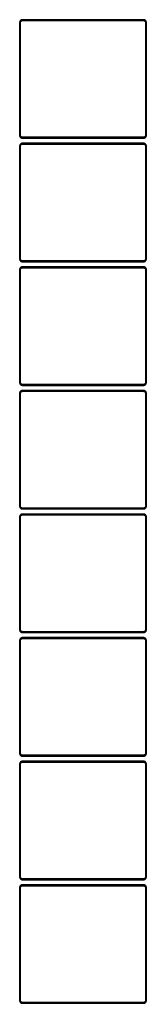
# Model space of a CAD drawing. Header units: metres. Extents: x -112 to 112, y 3180 to 6456.
# Drawn here: x -112 to 112, y 4713 to 6456 of the extents above; entities that cross this region are included whole.
import ezdxf

# ---------------------------------------------------------------- set-up
doc = ezdxf.new("R2010")
doc.units = ezdxf.units.M

msp = doc.modelspace()

# ---------------------------------------------------------------- linework, layer by layer
for p, q in [((-112.461, 6451.63), (-112.5, 6451)), ((-112.5, 6451), (-112.5, 6251)), ((-112.343, 6452.24), (-112.461, 6451.63)), ((-112.149, 6452.84), (-112.343, 6452.24)), ((-111.882, 6453.41), (-112.149, 6452.84)), ((-111.545, 6453.94), (-111.882, 6453.41)), ((-111.145, 6454.42), (-111.545, 6453.94)), ((-110.687, 6454.85), (-111.145, 6454.42)), ((-111, 6450.5), (-110.968, 6451)), ((-111, 6251.5), (-111, 6450.5)), ((-110.968, 6451), (-110.874, 6451.49)), ((-110.874, 6451.49), (-110.719, 6451.97)), ((-110.719, 6451.97), (-110.505, 6452.43)), ((-110.179, 6455.22), (-110.687, 6454.85)), ((-110.505, 6452.43), (-110.236, 6452.85)), ((-110.236, 6452.85), (-109.916, 6453.24)), ((-109.629, 6455.52), (-110.179, 6455.22)), ((-109.916, 6453.24), (-109.55, 6453.58)), ((-109.045, 6455.76), (-109.629, 6455.52)), ((-109.55, 6453.58), (-109.143, 6453.88)), ((-109.143, 6453.88), (-108.703, 6454.12)), ((-108.437, 6455.91), (-109.045, 6455.76)), ((-108.703, 6454.12), (-108.236, 6454.3)), ((-107.814, 6455.99), (-108.437, 6455.91)), ((-108.236, 6454.3), (-107.75, 6454.43)), ((107.814, 6455.99), (-107.814, 6455.99)), ((-107.75, 6454.43), (-107.251, 6454.49)), ((-107.251, 6454.49), (107.251, 6454.49)), ((107.251, 6454.49), (107.75, 6454.43)), ((107.75, 6454.43), (108.236, 6454.3)), ((108.437, 6455.91), (107.814, 6455.99)), ((108.236, 6454.3), (108.703, 6454.12)), ((109.045, 6455.76), (108.437, 6455.91)), ((108.703, 6454.12), (109.143, 6453.88)), ((109.629, 6455.52), (109.045, 6455.76)), ((109.143, 6453.88), (109.55, 6453.58)), ((109.55, 6453.58), (109.916, 6453.24)), ((110.179, 6455.22), (109.629, 6455.52)), ((109.916, 6453.24), (110.236, 6452.85)), ((110.687, 6454.85), (110.179, 6455.22)), ((110.236, 6452.85), (110.505, 6452.43)), ((110.505, 6452.43), (110.719, 6451.97)), ((111.145, 6454.42), (110.687, 6454.85)), ((110.719, 6451.97), (110.874, 6451.49)), ((110.874, 6451.49), (110.968, 6451)), ((110.968, 6451), (111, 6450.5)), ((111, 6450.5), (111, 6251.5)), ((111.545, 6453.94), (111.145, 6454.42)), ((111.882, 6453.41), (111.545, 6453.94)), ((112.149, 6452.84), (111.882, 6453.41)), ((112.343, 6452.24), (112.149, 6452.84)), ((112.461, 6451.63), (112.343, 6452.24)), ((112.5, 6451), (112.461, 6451.63)), ((112.5, 6251), (112.5, 6451)), ((-112.5, 6251), (-112.461, 6250.37)), ((-112.461, 6250.37), (-112.343, 6249.76)), ((-112.343, 6249.76), (-112.149, 6249.16)), ((-112.149, 6249.16), (-111.882, 6248.59)), ((-111.882, 6248.59), (-111.545, 6248.06)), ((-111.545, 6248.06), (-111.145, 6247.58)), ((-111.145, 6247.58), (-110.687, 6247.15)), ((-110.968, 6251), (-111, 6251.5)), ((-110.874, 6250.51), (-110.968, 6251)), ((-110.719, 6250.03), (-110.874, 6250.51)), ((-110.505, 6249.57), (-110.719, 6250.03)), ((-110.687, 6247.15), (-110.179, 6246.78)), ((-110.236, 6249.15), (-110.505, 6249.57)), ((-109.916, 6248.76), (-110.236, 6249.15)), ((-110.179, 6246.78), (-109.629, 6246.48)), ((-109.55, 6248.42), (-109.916, 6248.76)), ((-109.629, 6246.48), (-109.045, 6246.24)), ((-109.143, 6248.12), (-109.55, 6248.42)), ((-108.703, 6247.88), (-109.143, 6248.12)), ((-109.045, 6246.24), (-108.437, 6246.09)), ((-108.236, 6247.7), (-108.703, 6247.88)), ((-108.437, 6246.09), (-107.814, 6246.01)), ((-107.75, 6247.57), (-108.236, 6247.7)), ((-107.814, 6246.01), (107.814, 6246.01)), ((-107.251, 6247.51), (-107.75, 6247.57)), ((107.251, 6247.51), (-107.251, 6247.51)), ((107.75, 6247.57), (107.251, 6247.51)), ((108.236, 6247.7), (107.75, 6247.57)), ((107.814, 6246.01), (108.437, 6246.09)), ((108.703, 6247.88), (108.236, 6247.7)), ((108.437, 6246.09), (109.045, 6246.24)), ((109.143, 6248.12), (108.703, 6247.88)), ((109.045, 6246.24), (109.629, 6246.48)), ((109.55, 6248.42), (109.143, 6248.12)), ((109.916, 6248.76), (109.55, 6248.42)), ((109.629, 6246.48), (110.179, 6246.78)), ((110.236, 6249.15), (109.916, 6248.76)), ((110.179, 6246.78), (110.687, 6247.15)), ((110.505, 6249.57), (110.236, 6249.15)), ((110.719, 6250.03), (110.505, 6249.57)), ((110.687, 6247.15), (111.145, 6247.58)), ((110.874, 6250.51), (110.719, 6250.03)), ((110.968, 6251), (110.874, 6250.51)), ((111, 6251.5), (110.968, 6251)), ((111.145, 6247.58), (111.545, 6248.06)), ((111.545, 6248.06), (111.882, 6248.59)), ((111.882, 6248.59), (112.149, 6249.16)), ((112.149, 6249.16), (112.343, 6249.76)), ((112.343, 6249.76), (112.461, 6250.37)), ((112.461, 6250.37), (112.5, 6251)), ((-112.461, 6232.63), (-112.5, 6232)), ((-112.5, 6232), (-112.5, 6032)), ((-112.343, 6233.24), (-112.461, 6232.63)), ((-112.149, 6233.84), (-112.343, 6233.24)), ((-111.882, 6234.41), (-112.149, 6233.84)), ((-111.545, 6234.94), (-111.882, 6234.41)), ((-111.145, 6235.42), (-111.545, 6234.94)), ((-110.687, 6235.85), (-111.145, 6235.42)), ((-111, 6231.5), (-110.968, 6232)), ((-111, 6032.5), (-111, 6231.5)), ((-110.968, 6232), (-110.874, 6232.49)), ((-110.874, 6232.49), (-110.719, 6232.97)), ((-110.719, 6232.97), (-110.505, 6233.43)), ((-110.179, 6236.22), (-110.687, 6235.85)), ((-110.505, 6233.43), (-110.236, 6233.85)), ((-110.236, 6233.85), (-109.916, 6234.24)), ((-109.629, 6236.52), (-110.179, 6236.22)), ((-109.916, 6234.24), (-109.55, 6234.58)), ((-109.045, 6236.76), (-109.629, 6236.52)), ((-109.55, 6234.58), (-109.143, 6234.88)), ((-109.143, 6234.88), (-108.703, 6235.12)), ((-108.437, 6236.91), (-109.045, 6236.76)), ((-108.703, 6235.12), (-108.236, 6235.3)), ((-107.814, 6236.99), (-108.437, 6236.91)), ((-108.236, 6235.3), (-107.75, 6235.43)), ((107.814, 6236.99), (-107.814, 6236.99)), ((-107.75, 6235.43), (-107.251, 6235.49)), ((-107.251, 6235.49), (107.251, 6235.49)), ((107.251, 6235.49), (107.75, 6235.43)), ((107.75, 6235.43), (108.236, 6235.3)), ((108.437, 6236.91), (107.814, 6236.99)), ((108.236, 6235.3), (108.703, 6235.12)), ((109.045, 6236.76), (108.437, 6236.91)), ((108.703, 6235.12), (109.143, 6234.88)), ((109.629, 6236.52), (109.045, 6236.76)), ((109.143, 6234.88), (109.55, 6234.58)), ((109.55, 6234.58), (109.916, 6234.24)), ((110.179, 6236.22), (109.629, 6236.52)), ((109.916, 6234.24), (110.236, 6233.85)), ((110.687, 6235.85), (110.179, 6236.22)), ((110.236, 6233.85), (110.505, 6233.43)), ((110.505, 6233.43), (110.719, 6232.97)), ((111.145, 6235.42), (110.687, 6235.85)), ((110.719, 6232.97), (110.874, 6232.49)), ((110.874, 6232.49), (110.968, 6232)), ((110.968, 6232), (111, 6231.5)), ((111, 6231.5), (111, 6032.5)), ((111.545, 6234.94), (111.145, 6235.42)), ((111.882, 6234.41), (111.545, 6234.94)), ((112.149, 6233.84), (111.882, 6234.41)), ((112.343, 6233.24), (112.149, 6233.84)), ((112.461, 6232.63), (112.343, 6233.24)), ((112.5, 6232), (112.461, 6232.63)), ((112.5, 6032), (112.5, 6232)), ((-112.5, 6032), (-112.461, 6031.37)), ((-112.461, 6031.37), (-112.343, 6030.76)), ((-112.343, 6030.76), (-112.149, 6030.16)), ((-110.968, 6032), (-111, 6032.5)), ((-110.874, 6031.51), (-110.968, 6032)), ((-110.719, 6031.03), (-110.874, 6031.51)), ((-110.505, 6030.57), (-110.719, 6031.03)), ((110.719, 6031.03), (110.505, 6030.57)), ((110.874, 6031.51), (110.719, 6031.03)), ((110.968, 6032), (110.874, 6031.51)), ((111, 6032.5), (110.968, 6032)), ((112.149, 6030.16), (112.343, 6030.76)), ((112.343, 6030.76), (112.461, 6031.37)), ((112.461, 6031.37), (112.5, 6032)), ((-112.461, 6013.63), (-112.5, 6013)), ((-112.343, 6014.24), (-112.461, 6013.63)), ((-112.149, 6014.84), (-112.343, 6014.24)), ((-112.149, 6030.16), (-111.882, 6029.59)), ((-111.882, 6015.41), (-112.149, 6014.84)), ((-111.882, 6029.59), (-111.545, 6029.06)), ((-111.545, 6015.94), (-111.882, 6015.41)), ((-111.545, 6029.06), (-111.145, 6028.58)), ((-111.145, 6016.42), (-111.545, 6015.94)), ((-111.145, 6028.58), (-110.687, 6028.15)), ((-110.687, 6016.85), (-111.145, 6016.42)), ((-110.968, 6013), (-110.874, 6013.49)), ((-110.874, 6013.49), (-110.719, 6013.97)), ((-110.719, 6013.97), (-110.505, 6014.43)), ((-110.687, 6028.15), (-110.179, 6027.78)), ((-110.179, 6017.22), (-110.687, 6016.85)), ((-110.236, 6030.15), (-110.505, 6030.57)), ((-110.505, 6014.43), (-110.236, 6014.85)), ((-109.916, 6029.76), (-110.236, 6030.15)), ((-110.236, 6014.85), (-109.916, 6015.24)), ((-110.179, 6027.78), (-109.629, 6027.48)), ((-109.629, 6017.52), (-110.179, 6017.22)), ((-109.55, 6029.42), (-109.916, 6029.76)), ((-109.916, 6015.24), (-109.55, 6015.58)), ((-109.629, 6027.48), (-109.045, 6027.24)), ((-109.045, 6017.76), (-109.629, 6017.52)), ((-109.143, 6029.12), (-109.55, 6029.42)), ((-109.55, 6015.58), (-109.143, 6015.88)), ((-108.703, 6028.88), (-109.143, 6029.12)), ((-109.143, 6015.88), (-108.703, 6016.12)), ((-109.045, 6027.24), (-108.437, 6027.09)), ((-108.437, 6017.91), (-109.045, 6017.76)), ((-108.236, 6028.7), (-108.703, 6028.88)), ((-108.703, 6016.12), (-108.236, 6016.3)), ((-108.437, 6027.09), (-107.814, 6027.01)), ((-107.814, 6017.99), (-108.437, 6017.91)), ((-107.75, 6028.57), (-108.236, 6028.7)), ((-108.236, 6016.3), (-107.75, 6016.43)), ((-107.814, 6027.01), (107.814, 6027.01)), ((107.814, 6017.99), (-107.814, 6017.99)), ((-107.251, 6028.51), (-107.75, 6028.57)), ((-107.75, 6016.43), (-107.251, 6016.49)), ((107.251, 6028.51), (-107.251, 6028.51)), ((-107.251, 6016.49), (107.251, 6016.49)), ((107.75, 6028.57), (107.251, 6028.51)), ((107.251, 6016.49), (107.75, 6016.43)), ((108.236, 6028.7), (107.75, 6028.57)), ((107.75, 6016.43), (108.236, 6016.3)), ((107.814, 6027.01), (108.437, 6027.09)), ((108.437, 6017.91), (107.814, 6017.99)), ((108.703, 6028.88), (108.236, 6028.7)), ((108.236, 6016.3), (108.703, 6016.12)), ((108.437, 6027.09), (109.045, 6027.24)), ((109.045, 6017.76), (108.437, 6017.91)), ((109.143, 6029.12), (108.703, 6028.88)), ((108.703, 6016.12), (109.143, 6015.88)), ((109.045, 6027.24), (109.629, 6027.48)), ((109.629, 6017.52), (109.045, 6017.76)), ((109.55, 6029.42), (109.143, 6029.12)), ((109.143, 6015.88), (109.55, 6015.58)), ((109.916, 6029.76), (109.55, 6029.42)), ((109.55, 6015.58), (109.916, 6015.24)), ((109.629, 6027.48), (110.179, 6027.78)), ((110.179, 6017.22), (109.629, 6017.52)), ((110.236, 6030.15), (109.916, 6029.76)), ((109.916, 6015.24), (110.236, 6014.85)), ((110.179, 6027.78), (110.687, 6028.15)), ((110.687, 6016.85), (110.179, 6017.22)), ((110.505, 6030.57), (110.236, 6030.15)), ((110.236, 6014.85), (110.505, 6014.43)), ((110.505, 6014.43), (110.719, 6013.97)), ((110.687, 6028.15), (111.145, 6028.58)), ((111.145, 6016.42), (110.687, 6016.85)), ((110.719, 6013.97), (110.874, 6013.49)), ((110.874, 6013.49), (110.968, 6013)), ((111.145, 6028.58), (111.545, 6029.06)), ((111.545, 6015.94), (111.145, 6016.42)), ((111.545, 6029.06), (111.882, 6029.59)), ((111.882, 6015.41), (111.545, 6015.94)), ((111.882, 6029.59), (112.149, 6030.16)), ((112.149, 6014.84), (111.882, 6015.41)), ((112.343, 6014.24), (112.149, 6014.84)), ((112.461, 6013.63), (112.343, 6014.24)), ((112.5, 6013), (112.461, 6013.63)), ((-112.5, 6013), (-112.5, 5813)), ((-111, 6012.5), (-110.968, 6013)), ((-111, 5813.5), (-111, 6012.5)), ((110.968, 6013), (111, 6012.5)), ((111, 6012.5), (111, 5813.5)), ((112.5, 5813), (112.5, 6013)), ((-112.5, 5813), (-112.461, 5812.37)), ((-112.461, 5812.37), (-112.343, 5811.76)), ((-112.343, 5811.76), (-112.149, 5811.16)), ((-112.149, 5811.16), (-111.882, 5810.59)), ((-111.882, 5810.59), (-111.545, 5810.06)), ((-111.545, 5810.06), (-111.145, 5809.58)), ((-111.145, 5809.58), (-110.687, 5809.15)), ((-110.968, 5813), (-111, 5813.5)), ((-110.874, 5812.51), (-110.968, 5813)), ((-110.719, 5812.03), (-110.874, 5812.51)), ((-110.505, 5811.57), (-110.719, 5812.03)), ((-110.687, 5809.15), (-110.179, 5808.78)), ((-110.236, 5811.15), (-110.505, 5811.57)), ((-109.916, 5810.76), (-110.236, 5811.15)), ((-110.179, 5808.78), (-109.629, 5808.48)), ((-109.55, 5810.42), (-109.916, 5810.76)), ((-109.629, 5808.48), (-109.045, 5808.24)), ((-109.143, 5810.12), (-109.55, 5810.42)), ((-108.703, 5809.88), (-109.143, 5810.12)), ((-109.045, 5808.24), (-108.437, 5808.09)), ((-108.236, 5809.7), (-108.703, 5809.88)), ((-108.437, 5808.09), (-107.814, 5808.01)), ((-107.75, 5809.57), (-108.236, 5809.7)), ((-107.814, 5808.01), (107.814, 5808.01)), ((-107.251, 5809.51), (-107.75, 5809.57)), ((107.251, 5809.51), (-107.251, 5809.51)), ((107.75, 5809.57), (107.251, 5809.51)), ((108.236, 5809.7), (107.75, 5809.57)), ((107.814, 5808.01), (108.437, 5808.09)), ((108.703, 5809.88), (108.236, 5809.7)), ((108.437, 5808.09), (109.045, 5808.24)), ((109.143, 5810.12), (108.703, 5809.88)), ((109.045, 5808.24), (109.629, 5808.48)), ((109.55, 5810.42), (109.143, 5810.12)), ((109.916, 5810.76), (109.55, 5810.42)), ((109.629, 5808.48), (110.179, 5808.78)), ((110.236, 5811.15), (109.916, 5810.76)), ((110.179, 5808.78), (110.687, 5809.15)), ((110.505, 5811.57), (110.236, 5811.15)), ((110.719, 5812.03), (110.505, 5811.57)), ((110.687, 5809.15), (111.145, 5809.58)), ((110.874, 5812.51), (110.719, 5812.03)), ((110.968, 5813), (110.874, 5812.51)), ((111, 5813.5), (110.968, 5813)), ((111.145, 5809.58), (111.545, 5810.06)), ((111.545, 5810.06), (111.882, 5810.59)), ((111.882, 5810.59), (112.149, 5811.16)), ((112.149, 5811.16), (112.343, 5811.76)), ((112.343, 5811.76), (112.461, 5812.37)), ((112.461, 5812.37), (112.5, 5813)), ((-112.461, 5794.63), (-112.5, 5794)), ((-112.5, 5794), (-112.5, 5594)), ((-112.343, 5795.24), (-112.461, 5794.63)), ((-112.149, 5795.84), (-112.343, 5795.24)), ((-111.882, 5796.41), (-112.149, 5795.84)), ((-111.545, 5796.94), (-111.882, 5796.41)), ((-111.145, 5797.42), (-111.545, 5796.94)), ((-110.687, 5797.85), (-111.145, 5797.42)), ((-111, 5793.5), (-110.968, 5794)), ((-111, 5594.5), (-111, 5793.5)), ((-110.968, 5794), (-110.874, 5794.49)), ((-110.874, 5794.49), (-110.719, 5794.97)), ((-110.719, 5794.97), (-110.505, 5795.43)), ((-110.179, 5798.22), (-110.687, 5797.85)), ((-110.505, 5795.43), (-110.236, 5795.85)), ((-110.236, 5795.85), (-109.916, 5796.24)), ((-109.629, 5798.52), (-110.179, 5798.22)), ((-109.916, 5796.24), (-109.55, 5796.58)), ((-109.045, 5798.76), (-109.629, 5798.52)), ((-109.55, 5796.58), (-109.143, 5796.88)), ((-109.143, 5796.88), (-108.703, 5797.12)), ((-108.437, 5798.91), (-109.045, 5798.76)), ((-108.703, 5797.12), (-108.236, 5797.3)), ((-107.814, 5798.99), (-108.437, 5798.91)), ((-108.236, 5797.3), (-107.75, 5797.43)), ((107.814, 5798.99), (-107.814, 5798.99)), ((-107.75, 5797.43), (-107.251, 5797.49)), ((-107.251, 5797.49), (107.251, 5797.49)), ((107.251, 5797.49), (107.75, 5797.43)), ((107.75, 5797.43), (108.236, 5797.3)), ((108.437, 5798.91), (107.814, 5798.99)), ((108.236, 5797.3), (108.703, 5797.12)), ((109.045, 5798.76), (108.437, 5798.91)), ((108.703, 5797.12), (109.143, 5796.88)), ((109.629, 5798.52), (109.045, 5798.76)), ((109.143, 5796.88), (109.55, 5796.58)), ((109.55, 5796.58), (109.916, 5796.24)), ((110.179, 5798.22), (109.629, 5798.52)), ((109.916, 5796.24), (110.236, 5795.85)), ((110.687, 5797.85), (110.179, 5798.22)), ((110.236, 5795.85), (110.505, 5795.43)), ((110.505, 5795.43), (110.719, 5794.97)), ((111.145, 5797.42), (110.687, 5797.85)), ((110.719, 5794.97), (110.874, 5794.49)), ((110.874, 5794.49), (110.968, 5794)), ((110.968, 5794), (111, 5793.5)), ((111, 5793.5), (111, 5594.5)), ((111.545, 5796.94), (111.145, 5797.42)), ((111.882, 5796.41), (111.545, 5796.94)), ((112.149, 5795.84), (111.882, 5796.41)), ((112.343, 5795.24), (112.149, 5795.84)), ((112.461, 5794.63), (112.343, 5795.24)), ((112.5, 5794), (112.461, 5794.63)), ((112.5, 5594), (112.5, 5794)), ((-112.5, 5594), (-112.461, 5593.37)), ((-112.461, 5593.37), (-112.343, 5592.76)), ((-112.343, 5592.76), (-112.149, 5592.16)), ((-112.149, 5592.16), (-111.882, 5591.59)), ((-111.882, 5591.59), (-111.545, 5591.06)), ((-111.545, 5577.94), (-111.882, 5577.41)), ((-111.545, 5591.06), (-111.145, 5590.58)), ((-111.145, 5578.42), (-111.545, 5577.94)), ((-111.145, 5590.58), (-110.687, 5590.15)), ((-110.687, 5578.85), (-111.145, 5578.42)), ((-110.968, 5594), (-111, 5594.5)), ((-110.874, 5593.51), (-110.968, 5594)), ((-110.719, 5593.03), (-110.874, 5593.51)), ((-110.505, 5592.57), (-110.719, 5593.03)), ((-110.687, 5590.15), (-110.179, 5589.78)), ((-110.179, 5579.22), (-110.687, 5578.85)), ((-110.236, 5592.15), (-110.505, 5592.57)), ((-109.916, 5591.76), (-110.236, 5592.15)), ((-110.179, 5589.78), (-109.629, 5589.48)), ((-109.629, 5579.52), (-110.179, 5579.22)), ((-109.55, 5591.42), (-109.916, 5591.76)), ((-109.916, 5577.24), (-109.55, 5577.58)), ((-109.629, 5589.48), (-109.045, 5589.24)), ((-109.045, 5579.76), (-109.629, 5579.52)), ((-109.143, 5591.12), (-109.55, 5591.42)), ((-109.55, 5577.58), (-109.143, 5577.88)), ((-108.703, 5590.88), (-109.143, 5591.12)), ((-109.143, 5577.88), (-108.703, 5578.12)), ((-109.045, 5589.24), (-108.437, 5589.09)), ((-108.437, 5579.91), (-109.045, 5579.76)), ((-108.236, 5590.7), (-108.703, 5590.88)), ((-108.703, 5578.12), (-108.236, 5578.3)), ((-108.437, 5589.09), (-107.814, 5589.01)), ((-107.814, 5579.99), (-108.437, 5579.91)), ((-107.75, 5590.57), (-108.236, 5590.7)), ((-108.236, 5578.3), (-107.75, 5578.43)), ((-107.814, 5589.01), (107.814, 5589.01)), ((107.814, 5579.99), (-107.814, 5579.99)), ((-107.251, 5590.51), (-107.75, 5590.57)), ((-107.75, 5578.43), (-107.251, 5578.49)), ((107.251, 5590.51), (-107.251, 5590.51)), ((-107.251, 5578.49), (107.251, 5578.49)), ((107.75, 5590.57), (107.251, 5590.51)), ((107.251, 5578.49), (107.75, 5578.43)), ((108.236, 5590.7), (107.75, 5590.57)), ((107.75, 5578.43), (108.236, 5578.3)), ((107.814, 5589.01), (108.437, 5589.09)), ((108.437, 5579.91), (107.814, 5579.99)), ((108.703, 5590.88), (108.236, 5590.7)), ((108.236, 5578.3), (108.703, 5578.12)), ((108.437, 5589.09), (109.045, 5589.24)), ((109.045, 5579.76), (108.437, 5579.91)), ((109.143, 5591.12), (108.703, 5590.88)), ((108.703, 5578.12), (109.143, 5577.88)), ((109.045, 5589.24), (109.629, 5589.48)), ((109.629, 5579.52), (109.045, 5579.76)), ((109.55, 5591.42), (109.143, 5591.12)), ((109.143, 5577.88), (109.55, 5577.58)), ((109.916, 5591.76), (109.55, 5591.42)), ((109.55, 5577.58), (109.916, 5577.24)), ((109.629, 5589.48), (110.179, 5589.78)), ((110.179, 5579.22), (109.629, 5579.52)), ((110.236, 5592.15), (109.916, 5591.76)), ((110.179, 5589.78), (110.687, 5590.15)), ((110.687, 5578.85), (110.179, 5579.22)), ((110.505, 5592.57), (110.236, 5592.15)), ((110.719, 5593.03), (110.505, 5592.57)), ((110.687, 5590.15), (111.145, 5590.58)), ((111.145, 5578.42), (110.687, 5578.85)), ((110.874, 5593.51), (110.719, 5593.03)), ((110.968, 5594), (110.874, 5593.51)), ((111, 5594.5), (110.968, 5594)), ((111.145, 5590.58), (111.545, 5591.06)), ((111.545, 5577.94), (111.145, 5578.42)), ((111.545, 5591.06), (111.882, 5591.59)), ((111.882, 5577.41), (111.545, 5577.94)), ((111.882, 5591.59), (112.149, 5592.16)), ((112.149, 5592.16), (112.343, 5592.76)), ((112.343, 5592.76), (112.461, 5593.37)), ((112.461, 5593.37), (112.5, 5594)), ((-112.461, 5575.63), (-112.5, 5575)), ((-112.5, 5575), (-112.5, 5375)), ((-112.343, 5576.24), (-112.461, 5575.63)), ((-112.149, 5576.84), (-112.343, 5576.24)), ((-111.882, 5577.41), (-112.149, 5576.84)), ((-111, 5574.5), (-110.968, 5575)), ((-111, 5375.5), (-111, 5574.5)), ((-110.968, 5575), (-110.874, 5575.49)), ((-110.874, 5575.49), (-110.719, 5575.97)), ((-110.719, 5575.97), (-110.505, 5576.43)), ((-110.505, 5576.43), (-110.236, 5576.85)), ((-110.236, 5576.85), (-109.916, 5577.24)), ((109.916, 5577.24), (110.236, 5576.85)), ((110.236, 5576.85), (110.505, 5576.43)), ((110.505, 5576.43), (110.719, 5575.97)), ((110.719, 5575.97), (110.874, 5575.49)), ((110.874, 5575.49), (110.968, 5575)), ((110.968, 5575), (111, 5574.5)), ((111, 5574.5), (111, 5375.5)), ((112.149, 5576.84), (111.882, 5577.41)), ((112.343, 5576.24), (112.149, 5576.84)), ((112.461, 5575.63), (112.343, 5576.24)), ((112.5, 5575), (112.461, 5575.63)), ((112.5, 5375), (112.5, 5575)), ((-112.5, 5375), (-112.461, 5374.37)), ((-112.461, 5374.37), (-112.343, 5373.76)), ((-112.343, 5373.76), (-112.149, 5373.16)), ((-112.149, 5373.16), (-111.882, 5372.59)), ((-111.882, 5372.59), (-111.545, 5372.06)), ((-111.545, 5372.06), (-111.145, 5371.58)), ((-111.145, 5371.58), (-110.687, 5371.15)), ((-110.968, 5375), (-111, 5375.5)), ((-110.874, 5374.51), (-110.968, 5375)), ((-110.719, 5374.03), (-110.874, 5374.51)), ((-110.505, 5373.57), (-110.719, 5374.03)), ((-110.687, 5371.15), (-110.179, 5370.78)), ((-110.236, 5373.15), (-110.505, 5373.57)), ((-109.916, 5372.76), (-110.236, 5373.15)), ((-110.179, 5370.78), (-109.629, 5370.48)), ((-109.55, 5372.42), (-109.916, 5372.76)), ((-109.629, 5370.48), (-109.045, 5370.24)), ((-109.143, 5372.12), (-109.55, 5372.42)), ((-108.703, 5371.88), (-109.143, 5372.12)), ((-109.045, 5370.24), (-108.437, 5370.09)), ((-108.236, 5371.7), (-108.703, 5371.88)), ((-108.437, 5370.09), (-107.814, 5370.01)), ((-107.75, 5371.57), (-108.236, 5371.7)), ((-107.814, 5370.01), (107.814, 5370.01)), ((-107.251, 5371.51), (-107.75, 5371.57)), ((107.251, 5371.51), (-107.251, 5371.51)), ((107.75, 5371.57), (107.251, 5371.51)), ((108.236, 5371.7), (107.75, 5371.57)), ((107.814, 5370.01), (108.437, 5370.09)), ((108.703, 5371.88), (108.236, 5371.7)), ((108.437, 5370.09), (109.045, 5370.24)), ((109.143, 5372.12), (108.703, 5371.88)), ((109.045, 5370.24), (109.629, 5370.48)), ((109.55, 5372.42), (109.143, 5372.12)), ((109.916, 5372.76), (109.55, 5372.42)), ((109.629, 5370.48), (110.179, 5370.78)), ((110.236, 5373.15), (109.916, 5372.76)), ((110.179, 5370.78), (110.687, 5371.15)), ((110.505, 5373.57), (110.236, 5373.15)), ((110.719, 5374.03), (110.505, 5373.57)), ((110.687, 5371.15), (111.145, 5371.58)), ((110.874, 5374.51), (110.719, 5374.03)), ((110.968, 5375), (110.874, 5374.51)), ((111, 5375.5), (110.968, 5375)), ((111.145, 5371.58), (111.545, 5372.06)), ((111.545, 5372.06), (111.882, 5372.59)), ((111.882, 5372.59), (112.149, 5373.16)), ((112.149, 5373.16), (112.343, 5373.76)), ((112.343, 5373.76), (112.461, 5374.37)), ((112.461, 5374.37), (112.5, 5375)), ((-112.461, 5356.63), (-112.5, 5356)), ((-112.5, 5356), (-112.5, 5156)), ((-112.343, 5357.24), (-112.461, 5356.63)), ((-112.149, 5357.84), (-112.343, 5357.24)), ((-111.882, 5358.41), (-112.149, 5357.84)), ((-111.545, 5358.94), (-111.882, 5358.41)), ((-111.145, 5359.42), (-111.545, 5358.94)), ((-110.687, 5359.85), (-111.145, 5359.42)), ((-111, 5355.5), (-110.968, 5356)), ((-111, 5156.5), (-111, 5355.5)), ((-110.968, 5356), (-110.874, 5356.49)), ((-110.874, 5356.49), (-110.719, 5356.97)), ((-110.719, 5356.97), (-110.505, 5357.43)), ((-110.179, 5360.22), (-110.687, 5359.85)), ((-110.505, 5357.43), (-110.236, 5357.85)), ((-110.236, 5357.85), (-109.916, 5358.24)), ((-109.629, 5360.52), (-110.179, 5360.22)), ((-109.916, 5358.24), (-109.55, 5358.58)), ((-109.045, 5360.76), (-109.629, 5360.52)), ((-109.55, 5358.58), (-109.143, 5358.88)), ((-109.143, 5358.88), (-108.703, 5359.12)), ((-108.437, 5360.91), (-109.045, 5360.76)), ((-108.703, 5359.12), (-108.236, 5359.3)), ((-107.814, 5360.99), (-108.437, 5360.91)), ((-108.236, 5359.3), (-107.75, 5359.43)), ((107.814, 5360.99), (-107.814, 5360.99)), ((-107.75, 5359.43), (-107.251, 5359.49)), ((-107.251, 5359.49), (107.251, 5359.49)), ((107.251, 5359.49), (107.75, 5359.43)), ((107.75, 5359.43), (108.236, 5359.3)), ((108.437, 5360.91), (107.814, 5360.99)), ((108.236, 5359.3), (108.703, 5359.12)), ((109.045, 5360.76), (108.437, 5360.91)), ((108.703, 5359.12), (109.143, 5358.88)), ((109.629, 5360.52), (109.045, 5360.76)), ((109.143, 5358.88), (109.55, 5358.58)), ((109.55, 5358.58), (109.916, 5358.24)), ((110.179, 5360.22), (109.629, 5360.52)), ((109.916, 5358.24), (110.236, 5357.85)), ((110.687, 5359.85), (110.179, 5360.22)), ((110.236, 5357.85), (110.505, 5357.43)), ((110.505, 5357.43), (110.719, 5356.97)), ((111.145, 5359.42), (110.687, 5359.85)), ((110.719, 5356.97), (110.874, 5356.49)), ((110.874, 5356.49), (110.968, 5356)), ((110.968, 5356), (111, 5355.5)), ((111, 5355.5), (111, 5156.5)), ((111.545, 5358.94), (111.145, 5359.42)), ((111.882, 5358.41), (111.545, 5358.94)), ((112.149, 5357.84), (111.882, 5358.41)), ((112.343, 5357.24), (112.149, 5357.84)), ((112.461, 5356.63), (112.343, 5357.24)), ((112.5, 5356), (112.461, 5356.63)), ((112.5, 5156), (112.5, 5356)), ((-112.5, 5156), (-112.461, 5155.37)), ((-112.461, 5155.37), (-112.343, 5154.76)), ((-112.343, 5154.76), (-112.149, 5154.16)), ((-112.149, 5154.16), (-111.882, 5153.59)), ((-111.882, 5153.59), (-111.545, 5153.06)), ((-111.545, 5153.06), (-111.145, 5152.58)), ((-111.145, 5152.58), (-110.687, 5152.15)), ((-110.968, 5156), (-111, 5156.5)), ((-110.874, 5155.51), (-110.968, 5156)), ((-110.719, 5155.03), (-110.874, 5155.51)), ((-110.505, 5154.57), (-110.719, 5155.03)), ((-110.687, 5152.15), (-110.179, 5151.78)), ((-110.236, 5154.15), (-110.505, 5154.57)), ((-109.916, 5153.76), (-110.236, 5154.15)), ((-110.179, 5151.78), (-109.629, 5151.48)), ((-109.55, 5153.42), (-109.916, 5153.76)), ((-109.629, 5151.48), (-109.045, 5151.24)), ((-109.143, 5153.12), (-109.55, 5153.42)), ((-108.703, 5152.88), (-109.143, 5153.12)), ((-109.045, 5151.24), (-108.437, 5151.09)), ((-108.437, 5141.91), (-109.045, 5141.76)), ((-108.236, 5152.7), (-108.703, 5152.88)), ((-108.437, 5151.09), (-107.814, 5151.01)), ((-107.814, 5141.99), (-108.437, 5141.91)), ((-107.75, 5152.57), (-108.236, 5152.7)), ((-107.814, 5151.01), (107.814, 5151.01)), ((107.814, 5141.99), (-107.814, 5141.99)), ((-107.251, 5152.51), (-107.75, 5152.57)), ((107.251, 5152.51), (-107.251, 5152.51)), ((107.75, 5152.57), (107.251, 5152.51)), ((108.236, 5152.7), (107.75, 5152.57)), ((107.814, 5151.01), (108.437, 5151.09)), ((108.437, 5141.91), (107.814, 5141.99)), ((108.703, 5152.88), (108.236, 5152.7)), ((108.437, 5151.09), (109.045, 5151.24)), ((109.045, 5141.76), (108.437, 5141.91)), ((109.143, 5153.12), (108.703, 5152.88)), ((109.045, 5151.24), (109.629, 5151.48)), ((109.55, 5153.42), (109.143, 5153.12)), ((109.916, 5153.76), (109.55, 5153.42)), ((109.629, 5151.48), (110.179, 5151.78)), ((110.236, 5154.15), (109.916, 5153.76)), ((110.179, 5151.78), (110.687, 5152.15)), ((110.505, 5154.57), (110.236, 5154.15)), ((110.719, 5155.03), (110.505, 5154.57)), ((110.687, 5152.15), (111.145, 5152.58)), ((110.874, 5155.51), (110.719, 5155.03)), ((110.968, 5156), (110.874, 5155.51)), ((111, 5156.5), (110.968, 5156)), ((111.145, 5152.58), (111.545, 5153.06)), ((111.545, 5153.06), (111.882, 5153.59)), ((111.882, 5153.59), (112.149, 5154.16)), ((112.149, 5154.16), (112.343, 5154.76)), ((112.343, 5154.76), (112.461, 5155.37)), ((112.461, 5155.37), (112.5, 5156)), ((-112.461, 5137.63), (-112.5, 5137)), ((-112.5, 5137), (-112.5, 4937)), ((-112.343, 5138.24), (-112.461, 5137.63)), ((-112.149, 5138.84), (-112.343, 5138.24)), ((-111.882, 5139.41), (-112.149, 5138.84)), ((-111.545, 5139.94), (-111.882, 5139.41)), ((-111.145, 5140.42), (-111.545, 5139.94)), ((-110.687, 5140.85), (-111.145, 5140.42)), ((-111, 5136.5), (-110.968, 5137)), ((-111, 4937.5), (-111, 5136.5)), ((-110.968, 5137), (-110.874, 5137.49)), ((-110.874, 5137.49), (-110.719, 5137.97)), ((-110.719, 5137.97), (-110.505, 5138.43)), ((-110.179, 5141.22), (-110.687, 5140.85)), ((-110.505, 5138.43), (-110.236, 5138.85)), ((-110.236, 5138.85), (-109.916, 5139.24)), ((-109.629, 5141.52), (-110.179, 5141.22)), ((-109.916, 5139.24), (-109.55, 5139.58)), ((-109.045, 5141.76), (-109.629, 5141.52)), ((-109.55, 5139.58), (-109.143, 5139.88)), ((-109.143, 5139.88), (-108.703, 5140.12)), ((-108.703, 5140.12), (-108.236, 5140.3)), ((-108.236, 5140.3), (-107.75, 5140.43)), ((-107.75, 5140.43), (-107.251, 5140.49)), ((-107.251, 5140.49), (107.251, 5140.49)), ((107.251, 5140.49), (107.75, 5140.43)), ((107.75, 5140.43), (108.236, 5140.3)), ((108.236, 5140.3), (108.703, 5140.12)), ((108.703, 5140.12), (109.143, 5139.88)), ((109.629, 5141.52), (109.045, 5141.76)), ((109.143, 5139.88), (109.55, 5139.58)), ((109.55, 5139.58), (109.916, 5139.24)), ((110.179, 5141.22), (109.629, 5141.52)), ((109.916, 5139.24), (110.236, 5138.85)), ((110.687, 5140.85), (110.179, 5141.22)), ((110.236, 5138.85), (110.505, 5138.43)), ((110.505, 5138.43), (110.719, 5137.97)), ((111.145, 5140.42), (110.687, 5140.85)), ((110.719, 5137.97), (110.874, 5137.49)), ((110.874, 5137.49), (110.968, 5137)), ((110.968, 5137), (111, 5136.5)), ((111, 5136.5), (111, 4937.5)), ((111.545, 5139.94), (111.145, 5140.42)), ((111.882, 5139.41), (111.545, 5139.94)), ((112.149, 5138.84), (111.882, 5139.41)), ((112.343, 5138.24), (112.149, 5138.84)), ((112.461, 5137.63), (112.343, 5138.24)), ((112.5, 5137), (112.461, 5137.63)), ((112.5, 4937), (112.5, 5137)), ((-112.5, 4937), (-112.461, 4936.37)), ((-112.461, 4936.37), (-112.343, 4935.76)), ((-112.343, 4935.76), (-112.149, 4935.16)), ((-112.149, 4935.16), (-111.882, 4934.59)), ((-111.882, 4934.59), (-111.545, 4934.06)), ((-111.545, 4934.06), (-111.145, 4933.58)), ((-111.145, 4933.58), (-110.687, 4933.15)), ((-110.968, 4937), (-111, 4937.5)), ((-110.874, 4936.51), (-110.968, 4937)), ((-110.719, 4936.03), (-110.874, 4936.51)), ((-110.505, 4935.57), (-110.719, 4936.03)), ((-110.687, 4933.15), (-110.179, 4932.78)), ((-110.236, 4935.15), (-110.505, 4935.57)), ((-109.916, 4934.76), (-110.236, 4935.15)), ((-110.179, 4932.78), (-109.629, 4932.48)), ((-109.55, 4934.42), (-109.916, 4934.76)), ((-109.143, 4934.12), (-109.55, 4934.42)), ((-108.703, 4933.88), (-109.143, 4934.12)), ((-108.236, 4933.7), (-108.703, 4933.88)), ((-107.75, 4933.57), (-108.236, 4933.7)), ((-107.251, 4933.51), (-107.75, 4933.57)), ((107.251, 4933.51), (-107.251, 4933.51)), ((107.75, 4933.57), (107.251, 4933.51)), ((108.236, 4933.7), (107.75, 4933.57)), ((108.703, 4933.88), (108.236, 4933.7)), ((109.143, 4934.12), (108.703, 4933.88)), ((109.55, 4934.42), (109.143, 4934.12)), ((109.916, 4934.76), (109.55, 4934.42)), ((109.629, 4932.48), (110.179, 4932.78)), ((110.236, 4935.15), (109.916, 4934.76)), ((110.179, 4932.78), (110.687, 4933.15)), ((110.505, 4935.57), (110.236, 4935.15)), ((110.719, 4936.03), (110.505, 4935.57)), ((110.687, 4933.15), (111.145, 4933.58)), ((110.874, 4936.51), (110.719, 4936.03)), ((110.968, 4937), (110.874, 4936.51)), ((111, 4937.5), (110.968, 4937)), ((111.145, 4933.58), (111.545, 4934.06)), ((111.545, 4934.06), (111.882, 4934.59)), ((111.882, 4934.59), (112.149, 4935.16)), ((112.149, 4935.16), (112.343, 4935.76)), ((112.343, 4935.76), (112.461, 4936.37)), ((112.461, 4936.37), (112.5, 4937)), ((-112.461, 4918.63), (-112.5, 4918)), ((-112.5, 4918), (-112.5, 4718)), ((-112.343, 4919.24), (-112.461, 4918.63)), ((-112.149, 4919.84), (-112.343, 4919.24)), ((-111.882, 4920.41), (-112.149, 4919.84)), ((-111.545, 4920.94), (-111.882, 4920.41)), ((-111.145, 4921.42), (-111.545, 4920.94)), ((-110.687, 4921.85), (-111.145, 4921.42)), ((-111, 4917.5), (-110.968, 4918)), ((-111, 4718.5), (-111, 4917.5)), ((-110.968, 4918), (-110.874, 4918.49)), ((-110.874, 4918.49), (-110.719, 4918.97)), ((-110.719, 4918.97), (-110.505, 4919.43)), ((-110.179, 4922.22), (-110.687, 4921.85)), ((-110.505, 4919.43), (-110.236, 4919.85)), ((-110.236, 4919.85), (-109.916, 4920.24)), ((-109.629, 4922.52), (-110.179, 4922.22)), ((-109.916, 4920.24), (-109.55, 4920.58)), ((-109.629, 4932.48), (-109.045, 4932.24)), ((-109.045, 4922.76), (-109.629, 4922.52)), ((-109.55, 4920.58), (-109.143, 4920.88)), ((-109.143, 4920.88), (-108.703, 4921.12)), ((-109.045, 4932.24), (-108.437, 4932.09)), ((-108.437, 4922.91), (-109.045, 4922.76)), ((-108.703, 4921.12), (-108.236, 4921.3)), ((-108.437, 4932.09), (-107.814, 4932.01)), ((-107.814, 4922.99), (-108.437, 4922.91)), ((-108.236, 4921.3), (-107.75, 4921.43)), ((-107.814, 4932.01), (107.814, 4932.01)), ((107.814, 4922.99), (-107.814, 4922.99)), ((-107.75, 4921.43), (-107.251, 4921.49)), ((-107.251, 4921.49), (107.251, 4921.49)), ((107.251, 4921.49), (107.75, 4921.43)), ((107.75, 4921.43), (108.236, 4921.3)), ((107.814, 4932.01), (108.437, 4932.09)), ((108.437, 4922.91), (107.814, 4922.99)), ((108.236, 4921.3), (108.703, 4921.12)), ((108.437, 4932.09), (109.045, 4932.24)), ((109.045, 4922.76), (108.437, 4922.91)), ((108.703, 4921.12), (109.143, 4920.88)), ((109.045, 4932.24), (109.629, 4932.48)), ((109.629, 4922.52), (109.045, 4922.76)), ((109.143, 4920.88), (109.55, 4920.58)), ((109.55, 4920.58), (109.916, 4920.24)), ((110.179, 4922.22), (109.629, 4922.52)), ((109.916, 4920.24), (110.236, 4919.85)), ((110.687, 4921.85), (110.179, 4922.22)), ((110.236, 4919.85), (110.505, 4919.43)), ((110.505, 4919.43), (110.719, 4918.97)), ((111.145, 4921.42), (110.687, 4921.85)), ((110.719, 4918.97), (110.874, 4918.49)), ((110.874, 4918.49), (110.968, 4918)), ((110.968, 4918), (111, 4917.5)), ((111, 4917.5), (111, 4718.5)), ((111.545, 4920.94), (111.145, 4921.42)), ((111.882, 4920.41), (111.545, 4920.94)), ((112.149, 4919.84), (111.882, 4920.41)), ((112.343, 4919.24), (112.149, 4919.84)), ((112.461, 4918.63), (112.343, 4919.24)), ((112.5, 4918), (112.461, 4918.63)), ((112.5, 4718), (112.5, 4918)), ((-112.5, 4718), (-112.461, 4717.37)), ((-112.461, 4717.37), (-112.343, 4716.76)), ((-112.343, 4716.76), (-112.149, 4716.16)), ((-112.149, 4716.16), (-111.882, 4715.59)), ((-111.882, 4715.59), (-111.545, 4715.06)), ((-111.545, 4715.06), (-111.145, 4714.58)), ((-111.145, 4714.58), (-110.687, 4714.15)), ((-110.968, 4718), (-111, 4718.5)), ((-110.874, 4717.51), (-110.968, 4718)), ((-110.719, 4717.03), (-110.874, 4717.51)), ((-110.505, 4716.57), (-110.719, 4717.03)), ((-110.687, 4714.15), (-110.179, 4713.78)), ((-110.236, 4716.15), (-110.505, 4716.57)), ((-109.916, 4715.76), (-110.236, 4716.15)), ((-110.179, 4713.78), (-109.629, 4713.48)), ((-109.55, 4715.42), (-109.916, 4715.76)), ((-109.629, 4713.48), (-109.045, 4713.24)), ((-109.143, 4715.12), (-109.55, 4715.42)), ((-108.703, 4714.88), (-109.143, 4715.12)), ((-109.045, 4713.24), (-108.437, 4713.09)), ((-108.236, 4714.7), (-108.703, 4714.88)), ((-108.437, 4713.09), (-107.814, 4713.01)), ((-107.75, 4714.57), (-108.236, 4714.7)), ((-107.814, 4713.01), (107.814, 4713.01)), ((-107.251, 4714.51), (-107.75, 4714.57)), ((107.251, 4714.51), (-107.251, 4714.51)), ((107.75, 4714.57), (107.251, 4714.51)), ((108.236, 4714.7), (107.75, 4714.57)), ((107.814, 4713.01), (108.437, 4713.09)), ((108.703, 4714.88), (108.236, 4714.7)), ((108.437, 4713.09), (109.045, 4713.24)), ((109.143, 4715.12), (108.703, 4714.88)), ((109.045, 4713.24), (109.629, 4713.48)), ((109.55, 4715.42), (109.143, 4715.12)), ((109.916, 4715.76), (109.55, 4715.42)), ((109.629, 4713.48), (110.179, 4713.78)), ((110.236, 4716.15), (109.916, 4715.76)), ((110.179, 4713.78), (110.687, 4714.15)), ((110.505, 4716.57), (110.236, 4716.15)), ((110.719, 4717.03), (110.505, 4716.57)), ((110.687, 4714.15), (111.145, 4714.58)), ((110.874, 4717.51), (110.719, 4717.03)), ((110.968, 4718), (110.874, 4717.51)), ((111, 4718.5), (110.968, 4718)), ((111.145, 4714.58), (111.545, 4715.06)), ((111.545, 4715.06), (111.882, 4715.59)), ((111.882, 4715.59), (112.149, 4716.16)), ((112.149, 4716.16), (112.343, 4716.76)), ((112.343, 4716.76), (112.461, 4717.37)), ((112.461, 4717.37), (112.5, 4718))]:
    msp.add_line(p, q)

doc.saveas('drawing.dxf')
